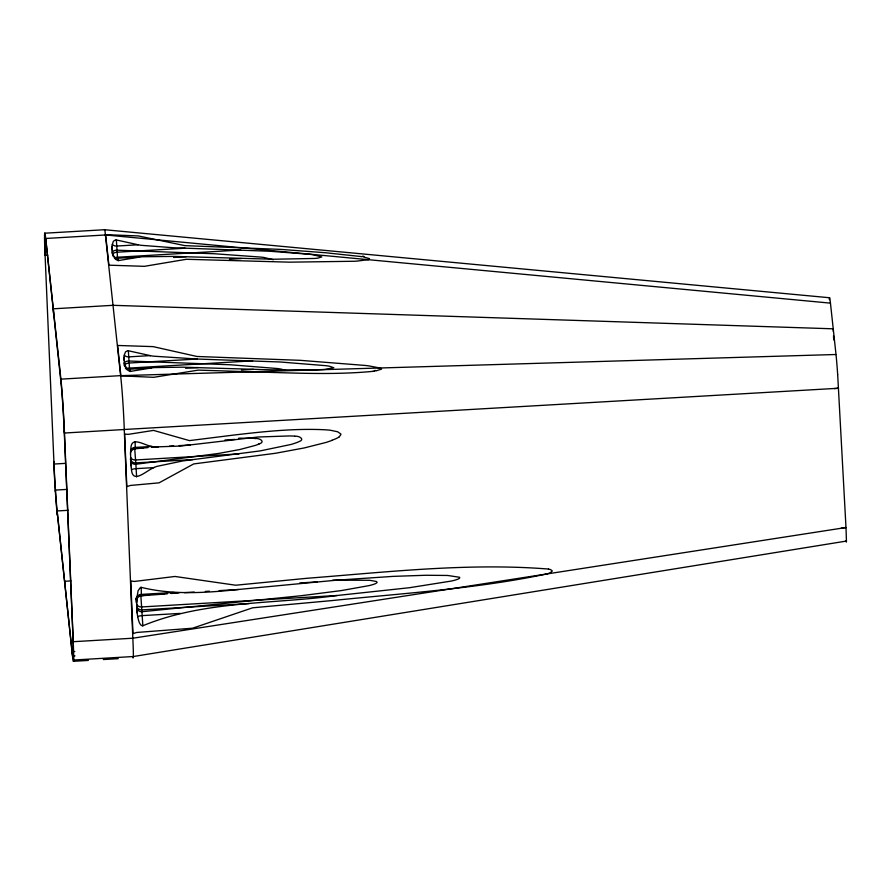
<?xml version="1.0" encoding="UTF-8"?>
<svg xmlns="http://www.w3.org/2000/svg" width="891" height="891" viewBox="0 0 891 891"><rect width="100%" height="100%" fill="white"/><g stroke="black" fill="none" stroke-linecap="round" stroke-linejoin="round"><path stroke-width="1.34" d="M112.745 253.545A14.557 7.239 4.5 0 0 112.957 254.436L113.357 255.427A34.537 17.174 4.5 0 1 113.536 255.884L115.518 259.27L118.035 260.64L139.764 257.054A25.293 12.574 4.5 0 1 142.694 256.753L174.113 256.408L273.871 259.236L314.568 258.457A52.769 26.24 4.5 0 0 316.138 258.312L316.338 258.29A31.408 15.615 4.5 0 0 317.831 258.123L321.829 256.909L312.496 254.637A81.593 40.574 4.5 0 0 309.489 254.269L269.795 251.251L173.166 247.731L141.457 245.337A26.563 13.209 4.5 0 1 138.684 244.891L115.696 239.802L113.369 241.249L112.088 245.303A18.31 9.099 4.5 0 0 111.976 246.595L112.712 255.906M136.791 598.485A20.905 17.965 -15.4 0 0 136.679 600.567L136.613 601.247L136.189 597.928M829.376 299.732L829.432 298.374M149.354 594.709L141.379 595.711L141.224 587.347L140.488 587.403L138.094 590.744L136.78 598.485M294.776 436.2A62.403 54.707 -22.4 0 0 292.237 435.989L291.858 436.033A93.889 82.172 -22.2 0 0 289.865 435.933L258.1 437.002L180.416 446.057L154.934 446.937A19.479 16.651 -20.4 0 1 151.849 446.469C143.741 445.177 130.364 435.098 130.899 449.677A35.05 29.949 -20 0 1 130.799 450.478L130.576 452.194A14.39 12.285 -20.2 0 0 130.52 453.731L130.509 454.12M136.679 600.924L136.679 600.824A4.978 4.288 -15.2 0 1 141.413 595.778L167.285 593.84M55.365 491.387L55.431 490.083L66.58 489.426M135.287 448.786L135.109 441.646M150.423 355.654L127.769 350.631L125.531 351.845L124.272 355.13A34.537 17.174 4.5 0 1 124.194 355.576L124.005 356.545A14.557 7.239 4.5 0 0 123.983 357.425L124.74 366.68L124.283 362.336M339.282 436.746L340.852 434.641A1.815 1.593 -22.4 0 0 340.785 433.95L337.622 431.767L330.862 430.342A75.468 66.613 -23.3 0 0 328.612 430.019L328.077 430.03A111.13 97.887 -23 0 0 324.758 429.763C294.331 428.293 263.903 431.534 233.72 435.064L189.438 440.611L153.53 430.398L128.137 434.385L124.617 434.04L126.823 486.675L130.32 485.461L159.066 482.844L193.681 463.933L275.486 453.274L304.243 447.939L325.828 442.493A100.059 88.577 -22.2 0 0 330.127 441.067L332.065 440.377M154.332 467.407C145.5 470.938 131.946 485.517 131.345 467.953M259.158 443.941C265.986 441.78 259.337 437.782 255.116 438.55M258.29 444.319L258.123 444.386A41.153 35.874 -21.2 0 1 255.461 445.377L239.757 449.543L218.529 453.452L135.889 464.244A4.945 4.232 -19.9 0 1 130.765 460.369M141.224 587.347C173.611 595.377 207.781 592.727 240.926 589.241L335.874 580.241L393.098 576.377L425.831 575.263L447.661 575.463L459.656 577.29L459.633 578.192L458.152 579.061A14.824 13.688 -15.9 0 1 457.428 579.35L457.083 579.473A38.981 35.996 -15.9 0 1 453.942 580.409A81.783 75.535 -15.9 0 1 451.336 581.055L409.348 587.726L338.123 595.388C273.158 604.365 204.106 600.3 142.46 625.916C139.107 625.348 138.049 618.521 137.426 614.924A19.446 16.729 -14.4 0 1 137.214 613.108L136.691 600.567M368.183 259.671L357.603 261.041A125.921 62.615 4.5 0 1 354.674 261.252L289.664 262.166L186.375 259.281L144.42 266.331L108.914 265.173L105.65 234.979L830.457 303.14L836.014 354.495L120.886 375.657L117.59 345.463L153.107 346.621L196.889 356.467L300.278 360.332L365.956 365.51A125.921 62.615 4.5 0 1 368.941 365.911L379.9 367.994A6.627 3.753 2 0 1 380.401 368.128L381.471 368.807A1.158 0.624 3.3 0 1 381.526 369.13L375.868 370.946M124.718 364.374A18.31 9.099 4.5 0 0 125.119 365.689L127.279 369.843L129.986 371.469L151.993 367.849A26.563 13.209 4.5 0 1 154.678 367.582L182.443 367.181L271.254 369.843L314.378 369.888M133.55 656.489L846.439 541.06L846.016 528.007M130.554 371.447L130.142 369.576M132.993 638.201L845.993 527.517L841.104 528.274M374.543 371.146L374.198 371.191A67.115 39.159 5.7 0 1 372.75 371.347M151.626 447.159L154.444 446.803M294.754 436.267C298.942 435.521 305.646 439.508 298.83 441.702A20.95 18.343 -21.8 0 1 297.95 442.07L297.806 442.159A38.513 33.769 -21.7 0 1 295.623 442.983L292.76 443.941A88.476 77.751 -21.7 0 1 290.856 444.498L260.183 450.902L182.833 460.925L156.994 466.349A21.417 18.332 -20 0 0 154.321 467.385M372.761 371.38C332.933 375.144 292.827 372.895 252.921 371.892L198.359 370.11L153.686 377.316L120.886 375.846M147.962 447.605L135.22 448.763A5.045 4.31 -20.1 0 0 130.554 452.595M170.938 593.495L176.897 592.905M834.21 388.599L838.509 388.253L124.584 429.473M44.75 233.208L104.592 229.722L829.577 297.75M105.138 234.99L45.697 238.476A39.482 1.136 86.6 0 0 44.984 252.799L54.006 464.044A34.381 0.98 86.6 0 0 57.113 510.955L72.516 656.032L74.989 655.887M138.194 244.78L116.899 246.027A5.101 3.597 -5 0 1 112.277 244.301M44.984 252.799L45.263 255.349L47.735 255.205M185.172 248.199L117.289 252.175A5.101 2.573 -2.4 0 0 112.723 254.069M240.659 250.015L117.501 257.232A5.101 2.573 -2.4 0 0 114.349 257.989M139.531 257.098L118.169 258.19L118.614 260.606M173.622 257.454L186.096 256.719M229.466 259.248L241.584 258.535M150.189 355.609L128.894 356.857A5.101 3.597 -5 0 1 124.272 355.13M315.202 369.865L321.963 369.587A81.593 40.574 4.5 0 0 324.914 369.409L333.813 367.738L329.525 366.246A31.408 15.615 4.5 0 0 327.988 365.978L327.788 365.956A52.769 26.24 4.5 0 0 326.162 365.7L280.164 361.991L197.156 359.028L129.273 363.005A5.101 2.573 -2.4 0 0 124.462 365.867L124.35 363.461M252.654 360.844L129.485 368.061A5.101 2.573 -2.4 0 0 127.179 368.484M151.515 367.927L130.142 369.175A5.101 4.923 -9.4 0 1 125.52 366.713M185.606 368.284L198.08 367.549M120.352 375.657L60.911 379.143L45.697 238.476L61.089 383.553A34.381 0.98 86.6 0 1 64.197 430.464L73.218 641.709A39.482 1.136 86.6 0 1 72.516 656.032L57.113 510.955L68.262 510.298M241.45 370.077L253.579 369.364M123.916 429.54L64.475 433.026L64.197 430.464M224.977 439.998L234.879 439.419M151.86 446.447L135.276 447.416A5.101 3.62 -1.7 0 0 130.899 449.677M130.531 451.28A5.101 4.41 -6.2 0 1 135.154 448.218L143.373 447.728M151.593 447.249L158.487 446.848M169.513 446.202L173.645 445.957M179.158 445.634L190.184 444.988M65.154 463.387L54.006 464.044L53.727 461.493A39.482 1.136 86.6 0 0 57.302 515.366M239.011 453.909L135.443 459.979A5.101 4.41 -6.2 0 1 130.598 457.473M192.835 459.567L135.766 462.908A5.101 4.41 -6.2 0 1 130.52 459.199M153.943 467.608L136.167 468.644A5.101 1.337 -2.9 0 0 131.723 469.657M70.912 580.921L64.72 581.288L64.909 585.699M299.777 582.937L317.118 581.923M173.979 592.47L141.435 594.386A5.101 3.62 -1.7 0 0 136.947 596.859M158.743 594.152L164.1 593.84M172.152 593.373L179.058 592.961M184.582 592.638L194.249 592.07M205.298 591.424L209.441 591.178M219.119 590.622L238.454 589.486M337.021 595.489L141.602 606.949A5.101 4.41 -6.2 0 1 136.757 604.432M248.979 603.597L141.925 609.878A5.101 4.41 -6.2 0 1 136.757 606.559M180.216 613.398L142.326 615.614A5.101 1.337 -2.9 0 0 137.76 616.717M132.67 638.223L73.218 641.709L64.475 433.026A39.482 1.136 86.6 0 0 60.911 379.143L61.089 383.553M74.799 651.477L72.327 651.622A34.381 0.98 86.6 0 0 72.951 639.159M133.049 656.544L73.608 660.031L73.285 655.108M73.452 661.3L88.376 660.42M103.3 659.54L118.236 658.672M332.744 580.152L369.687 580.286L376.481 581.511L377.116 582.469L375.935 583.416A10.18 9.222 -15.5 0 1 375.2 583.75L374.576 584.006A31.408 28.501 -15.5 0 1 372.037 584.83L371.436 584.997A74.02 67.193 -15.5 0 1 368.952 585.632L341.286 590.588L300.612 595.789L142.081 611.705A4.99 4.299 -14.6 0 1 137.08 607.551M238.743 438.194L250.248 438.227A94.156 81.961 -21.7 0 1 252.242 438.327L252.587 438.35M197.156 359.028L153.441 356.166A25.293 12.574 4.5 0 1 150.423 355.665M362.169 256.775L361.824 256.719A67.115 27.153 4.4 0 0 360.354 256.463L325.404 252.732L280.799 249.391L184.894 245.638L138.406 235.948L105.606 234.645M363.55 256.998L369.509 258.646L368.629 259.548A6.627 2.851 1.3 0 1 368.139 259.637M548.455 569.048C468.165 562.655 387.351 572.078 307.284 578.259L235.703 585.22L174.981 576.466L134.452 581.444L130.777 580.999L132.982 633.646L136.668 632.465L192.601 628.2L252.621 607.807L332.688 600.512C404.247 593.172 476.529 588.773 547.029 573.904A28.456 26.786 -16.3 0 0 550.259 572.746L552.32 570.975L550.683 569.661A17.876 16.818 -17.2 0 0 548.444 569.071M285.053 370.266L281.021 369.097A31.408 15.615 4.5 0 0 279.484 368.829L279.284 368.796A52.769 26.24 4.5 0 0 277.658 368.551L230.034 364.753L129.173 361.022A4.967 2.473 4.5 0 0 124.495 363.461M273.325 259.749L263.992 257.477A81.593 40.574 4.5 0 0 260.985 257.109L214.776 253.768L117.189 250.193A4.967 2.473 4.5 0 0 112.511 252.632M136.535 600.98L136.601 602.617M111.999 246.595L112.455 253.567M105.405 234.979L120.619 375.646M136.323 602.762L136.022 598.362M130.554 459.522L131.033 465.759L130.531 453.731M135.822 463.498L134.675 448.362M136.768 607.049L137.214 613.108M128.349 350.698L129.551 369.475M116.365 239.868L117.567 258.646M135.9 464.378L136.59 476.885M837.674 374.621L845.993 527.572M123.983 357.425L124.172 360.432M142.85 625.838L140.834 595.333M112.355 252.632L112.4 253.412M833.352 331.586L833.23 328.812L113.012 305.312L53.304 308.809L53.482 313.22M833.519 335.74L833.698 339.883M130.531 457.963L130.632 460.38M136.757 606.314L136.813 607.551M124.25 429.518L132.826 638.223M118.158 258.813L118.158 258.412A5.101 4.923 -9.4 0 1 113.536 255.884M115.886 258.847A4.967 2.473 4.5 0 1 115.295 258.668M45.263 255.349A34.381 0.98 86.6 0 1 45.875 242.887M104.503 230.401A39.482 0.958 87.2 0 1 105.405 235.113M829.421 298.173A37.723 1.08 86.6 0 1 830.434 303.018M362.526 256.174A47.668 19.814 4.1 0 1 363.951 256.419M126.856 369.32A4.967 2.473 4.5 0 1 125.397 368.339M252.599 438.283A61.813 53.894 -21.9 0 1 255.138 438.483M259.147 443.918A21.584 18.8 -21.3 0 1 258.279 444.297M120.619 375.757A39.482 1.537 86.7 0 1 124.283 429.752M132.837 638.502A39.471 1.125 86.3 0 1 132.826 657.035M131.356 467.953A18.31 15.648 -19.6 0 1 131.01 465.759M136.401 599.888A5.101 4.41 -6.2 0 1 137.125 597.427M138.55 596.057A5.101 4.41 -6.2 0 1 141.313 595.177M836.048 354.986A37.723 1.08 86.6 0 1 837.674 374.554M846.45 541.271A24.079 0.691 86.6 0 1 845.993 540.581M375.545 370.433A47.668 27.376 5.3 0 1 374.242 370.623M339.348 436.846A28.412 25.037 -22.2 0 1 332.009 440.199"/></g></svg>
